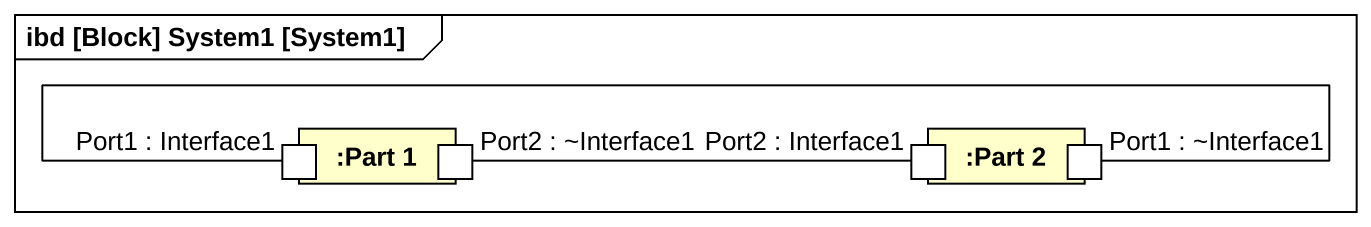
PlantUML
@startuml
mainframe ibd [Block] System1 [System1]
rectangle ":Part 1" as Part_1 {
  port "Port1 : Interface1" as Port1_Interface1
  port "Port2 : ~Interface1" as Port2_Interface1
}
rectangle ":Part 2" as Part_2 {
  port "Port2 : Interface1" as Port2_Interface1_2
  port "Port1 : ~Interface1" as Port1_Interface1_2
}
Port1_Interface1 -right- Port1_Interface1_2
Port2_Interface1_2 -left- Port2_Interface1
@enduml
